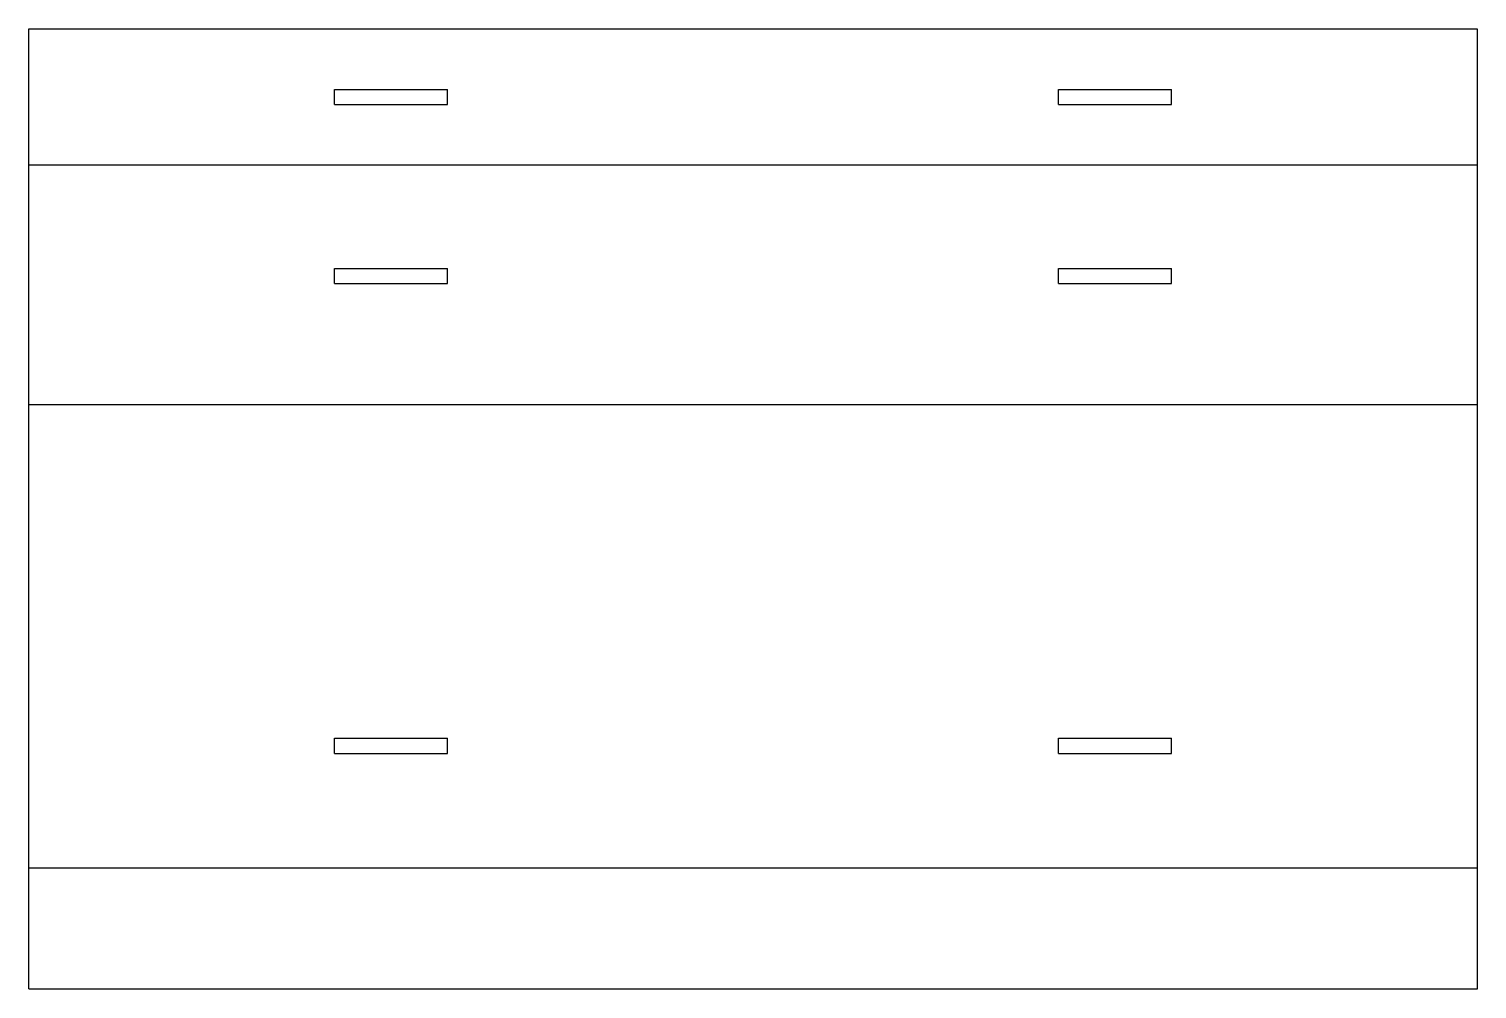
# Model space of a CAD drawing. Header units: inches. Extents: x -19.7 to 28.2, y -8.7 to 23.1.
import ezdxf

# ---------------------------------------------------------------- set-up
doc = ezdxf.new("R2010")
doc.units = ezdxf.units.IN
doc.header["$MEASUREMENT"] = 0
doc.layers.add('Layer 1', color=7, linetype='Continuous')

# ---------------------------------------------------------------- blocks, each defined once
blk = doc.blocks.new('block 2')
at = {"layer": 'Layer 1', "color": 7, "lineweight": 25, "true_color": 0xffffff}
blk.add_lwpolyline([(-19.743, -8.675), (-19.743, 23.12)], dxfattribs=at)
blk = doc.blocks.new('block 3')
at = {"layer": 'Layer 1', "color": 7, "lineweight": 25, "true_color": 0xffffff}
blk.add_lwpolyline([(-19.743, 23.12), (28.243, 23.12)], dxfattribs=at)
blk = doc.blocks.new('block 4')
at = {"layer": 'Layer 1', "color": 7, "lineweight": 25, "true_color": 0xffffff}
blk.add_lwpolyline([(28.243, -4.677), (-19.743, -4.677)], dxfattribs=at)
blk = doc.blocks.new('block 5')
at = {"layer": 'Layer 1', "color": 7, "lineweight": 25, "true_color": 0xffffff}
blk.add_lwpolyline([(-19.743, -8.675), (28.243, -8.675)], dxfattribs=at)
blk = doc.blocks.new('block 6')
at = {"layer": 'Layer 1', "color": 7, "lineweight": 25, "true_color": 0xffffff}
blk.add_lwpolyline([(-19.743, 18.621), (28.243, 18.621)], dxfattribs=at)
blk = doc.blocks.new('block 7')
at = {"layer": 'Layer 1', "color": 7, "lineweight": 25, "true_color": 0xffffff}
blk.add_lwpolyline([(-9.621, 20.621), (-5.872, 20.621)], dxfattribs=at)
blk = doc.blocks.new('block 8')
at = {"layer": 'Layer 1', "color": 7, "lineweight": 25, "true_color": 0xffffff}
blk.add_lwpolyline([(-9.621, 21.12), (-5.872, 21.12)], dxfattribs=at)
blk = doc.blocks.new('block 9')
at = {"layer": 'Layer 1', "color": 7, "lineweight": 25, "true_color": 0xffffff}
blk.add_lwpolyline([(-5.872, 20.621), (-5.872, 21.12)], dxfattribs=at)
blk = doc.blocks.new('block 10')
at = {"layer": 'Layer 1', "color": 7, "lineweight": 25, "true_color": 0xffffff}
blk.add_lwpolyline([(-9.621, 20.621), (-9.621, 21.12)], dxfattribs=at)
blk = doc.blocks.new('block 11')
at = {"layer": 'Layer 1', "color": 7, "lineweight": 25, "true_color": 0xffffff}
blk.add_lwpolyline([(28.243, 10.667), (-19.743, 10.667)], dxfattribs=at)
blk = doc.blocks.new('block 12')
at = {"layer": 'Layer 1', "color": 7, "lineweight": 25, "true_color": 0xffffff}
blk.add_lwpolyline([(-9.621, 15.192), (-5.872, 15.192)], dxfattribs=at)
blk = doc.blocks.new('block 13')
at = {"layer": 'Layer 1', "color": 7, "lineweight": 25, "true_color": 0xffffff}
blk.add_lwpolyline([(-9.621, 14.692), (-5.872, 14.692)], dxfattribs=at)
blk = doc.blocks.new('block 14')
at = {"layer": 'Layer 1', "color": 7, "lineweight": 25, "true_color": 0xffffff}
blk.add_lwpolyline([(-9.621, 14.692), (-9.621, 15.192)], dxfattribs=at)
blk = doc.blocks.new('block 15')
at = {"layer": 'Layer 1', "color": 7, "lineweight": 25, "true_color": 0xffffff}
blk.add_lwpolyline([(-5.872, 14.692), (-5.872, 15.192)], dxfattribs=at)
blk = doc.blocks.new('block 16')
at = {"layer": 'Layer 1', "color": 7, "lineweight": 25, "true_color": 0xffffff}
blk.add_lwpolyline([(-9.621, -0.873), (-5.872, -0.873)], dxfattribs=at)
blk = doc.blocks.new('block 17')
at = {"layer": 'Layer 1', "color": 7, "lineweight": 25, "true_color": 0xffffff}
blk.add_lwpolyline([(-9.621, -0.373), (-5.872, -0.373)], dxfattribs=at)
blk = doc.blocks.new('block 18')
at = {"layer": 'Layer 1', "color": 7, "lineweight": 25, "true_color": 0xffffff}
blk.add_lwpolyline([(-9.621, -0.873), (-9.621, -0.373)], dxfattribs=at)
blk = doc.blocks.new('block 19')
at = {"layer": 'Layer 1', "color": 7, "lineweight": 25, "true_color": 0xffffff}
blk.add_lwpolyline([(-5.872, -0.873), (-5.872, -0.373)], dxfattribs=at)
blk = doc.blocks.new('block 20')
at = {"layer": 'Layer 1', "color": 7, "lineweight": 25, "true_color": 0xffffff}
blk.add_lwpolyline([(28.243, 23.12), (28.243, -8.677)], dxfattribs=at)
blk = doc.blocks.new('block 21')
at = {"layer": 'Layer 1', "color": 7, "lineweight": 25, "true_color": 0xffffff}
blk.add_lwpolyline([(14.372, -0.373), (18.121, -0.373)], dxfattribs=at)
blk = doc.blocks.new('block 22')
at = {"layer": 'Layer 1', "color": 7, "lineweight": 25, "true_color": 0xffffff}
blk.add_lwpolyline([(14.372, -0.873), (18.121, -0.873)], dxfattribs=at)
blk = doc.blocks.new('block 23')
at = {"layer": 'Layer 1', "color": 7, "lineweight": 25, "true_color": 0xffffff}
blk.add_lwpolyline([(14.372, -0.873), (14.372, -0.373)], dxfattribs=at)
blk = doc.blocks.new('block 24')
at = {"layer": 'Layer 1', "color": 7, "lineweight": 25, "true_color": 0xffffff}
blk.add_lwpolyline([(18.121, -0.873), (18.121, -0.373)], dxfattribs=at)
blk = doc.blocks.new('block 25')
at = {"layer": 'Layer 1', "color": 7, "lineweight": 25, "true_color": 0xffffff}
blk.add_lwpolyline([(14.372, 14.692), (18.121, 14.692)], dxfattribs=at)
blk = doc.blocks.new('block 26')
at = {"layer": 'Layer 1', "color": 7, "lineweight": 25, "true_color": 0xffffff}
blk.add_lwpolyline([(14.372, 15.192), (18.121, 15.192)], dxfattribs=at)
blk = doc.blocks.new('block 27')
at = {"layer": 'Layer 1', "color": 7, "lineweight": 25, "true_color": 0xffffff}
blk.add_lwpolyline([(14.372, 14.692), (14.372, 15.192)], dxfattribs=at)
blk = doc.blocks.new('block 28')
at = {"layer": 'Layer 1', "color": 7, "lineweight": 25, "true_color": 0xffffff}
blk.add_lwpolyline([(18.121, 14.692), (18.121, 15.192)], dxfattribs=at)
blk = doc.blocks.new('block 29')
at = {"layer": 'Layer 1', "color": 7, "lineweight": 25, "true_color": 0xffffff}
blk.add_lwpolyline([(14.372, 20.621), (14.372, 21.12)], dxfattribs=at)
blk = doc.blocks.new('block 30')
at = {"layer": 'Layer 1', "color": 7, "lineweight": 25, "true_color": 0xffffff}
blk.add_lwpolyline([(18.121, 20.621), (18.121, 21.12)], dxfattribs=at)
blk = doc.blocks.new('block 31')
at = {"layer": 'Layer 1', "color": 7, "lineweight": 25, "true_color": 0xffffff}
blk.add_lwpolyline([(14.372, 20.621), (18.121, 20.621)], dxfattribs=at)
blk = doc.blocks.new('block 32')
at = {"layer": 'Layer 1', "color": 7, "lineweight": 25, "true_color": 0xffffff}
blk.add_lwpolyline([(14.372, 21.12), (18.121, 21.12)], dxfattribs=at)

msp = doc.modelspace()

# ---------------------------------------------------------------- block references
at = {"layer": 'Layer 1'}
for name in ['block 2', 'block 3', 'block 20', 'block 8', 'block 10', 'block 9', 'block 29', 'block 32', 'block 30', 'block 7', 'block 31', 'block 6', 'block 12', 'block 14', 'block 15', 'block 26', 'block 27', 'block 28', 'block 13', 'block 25', 'block 11', 'block 17', 'block 18', 'block 19', 'block 21', 'block 23', 'block 24', 'block 16', 'block 22', 'block 4', 'block 5']:
    msp.add_blockref(name, (0, 0), dxfattribs=at)

doc.saveas('drawing.dxf')
